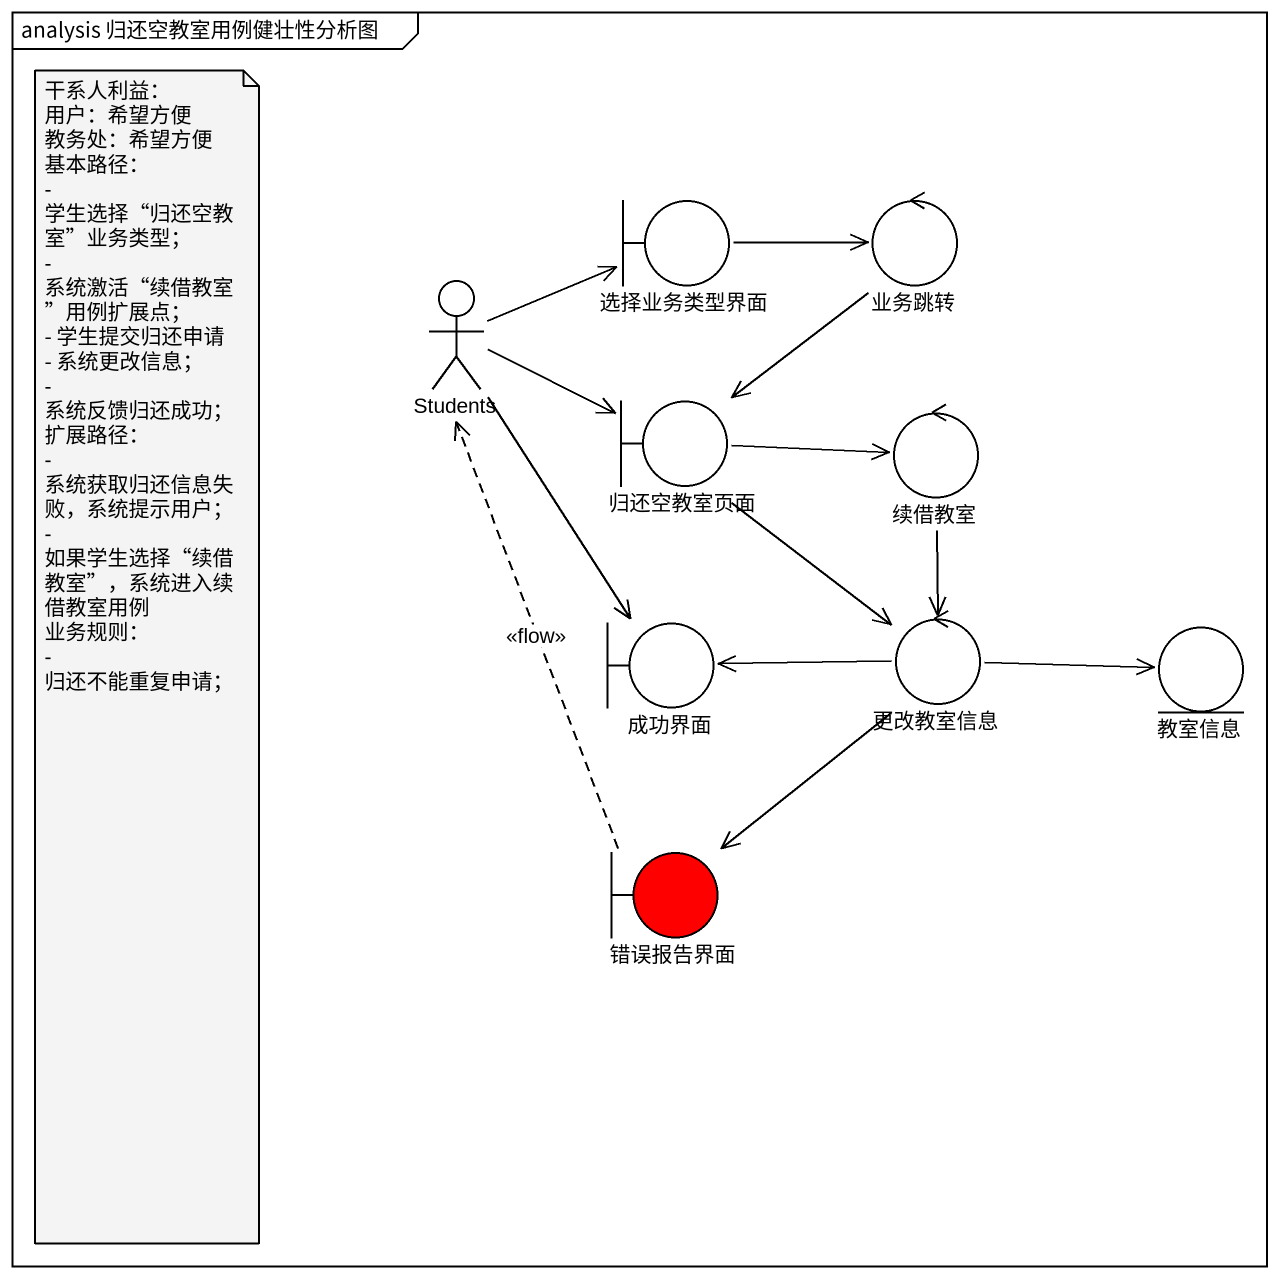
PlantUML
@startuml
mainframe analysis 归还空教室用例健壮性分析图
boundary 选择业务类型界面
control 业务跳转
actor Students
boundary 归还空教室页面
control 续借教室
boundary 成功界面
control 更改教室信息
entity 教室信息
boundary 错误报告界面 #FF0000
选择业务类型界面 -right-> 业务跳转
业务跳转 --> 归还空教室页面
Students -right-> 选择业务类型界面
Students -right-> 归还空教室页面
Students --> 成功界面
归还空教室页面 -right-> 续借教室
归还空教室页面 --> 更改教室信息
续借教室 --> 更改教室信息
更改教室信息 -left-> 成功界面
更改教室信息 -right-> 教室信息
更改教室信息 --> 错误报告界面
错误报告界面 .up.> Students : <<flow>>
note as N1
  干系人利益：
  用户：希望方便
  教务处：希望方便
  基本路径：
  - 学生选择“归还空教室”业务类型；
  - 系统激活“续借教室”用例扩展点；
  - 学生提交归还申请
  - 系统更改信息；
  - 系统反馈归还成功；
  扩展路径：
  - 系统获取归还信息失败，系统提示用户；
  - 如果学生选择“续借教室”，系统进入续借教室用例
  业务规则：
  - 归还不能重复申请；
end note
@enduml
